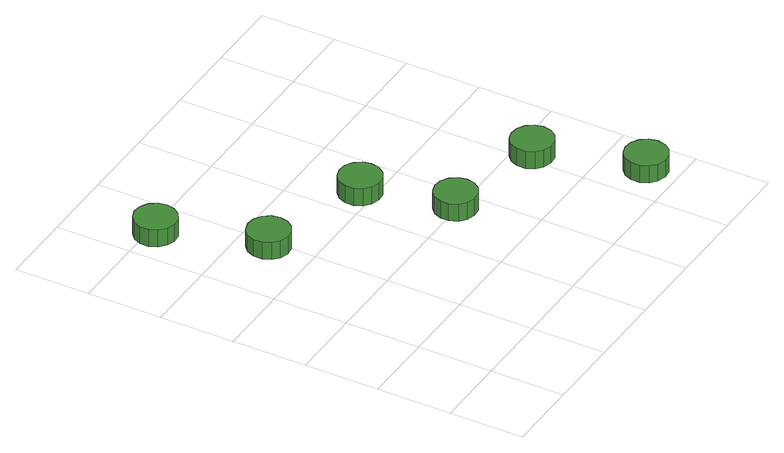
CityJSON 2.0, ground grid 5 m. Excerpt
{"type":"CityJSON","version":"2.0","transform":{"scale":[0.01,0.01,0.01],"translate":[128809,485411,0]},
"CityObjects":{
"tree1":{"type":"SolitaryVegetationObject","attributes":{"function":"something"},"geometry":[{"type":"MultiSurface","lod":"1","boundaries":[[[0,1,2,3,4,5,6,7,8,9,10,11,12,13,14]],[[15,16,17,18,19,20,21,22,23,24,25,26,27,28,29]],[[0,29,28,1]],[[1,28,27,2]],[[2,27,26,3]],[[3,26,25,4]],[[4,25,24,5]],[[5,24,23,6]],[[6,23,22,7]],[[7,22,21,8]],[[8,21,20,9]],[[9,20,19,10]],[[10,19,18,11]],[[11,18,17,12]],[[12,17,16,13]],[[13,16,15,14]],[[14,15,29,0]]]}]},
"tree2":{"type":"SolitaryVegetationObject","attributes":{"function":"something"},"geometry":[{"type":"MultiSurface","lod":"1","boundaries":[[[30,31,32,33,34,35,36,37,38,39,40,41,42,43,44]],[[45,46,47,48,49,50,51,52,53,54,55,56,57,58,59]],[[30,59,58,31]],[[31,58,57,32]],[[32,57,56,33]],[[33,56,55,34]],[[34,55,54,35]],[[35,54,53,36]],[[36,53,52,37]],[[37,52,51,38]],[[38,51,50,39]],[[39,50,49,40]],[[40,49,48,41]],[[41,48,47,42]],[[42,47,46,43]],[[43,46,45,44]],[[44,45,59,30]]]}]},
"tree3":{"type":"SolitaryVegetationObject","attributes":{"function":"something"},"geometry":[{"type":"MultiSurface","lod":"1","boundaries":[[[60,61,62,63,64,65,66,67,68,69,70,71,72,73,74]],[[75,76,77,78,79,80,81,82,83,84,85,86,87,88,89]],[[60,89,88,61]],[[61,88,87,62]],[[62,87,86,63]],[[63,86,85,64]],[[64,85,84,65]],[[65,84,83,66]],[[66,83,82,67]],[[67,82,81,68]],[[68,81,80,69]],[[69,80,79,70]],[[70,79,78,71]],[[71,78,77,72]],[[72,77,76,73]],[[73,76,75,74]],[[74,75,89,60]]]}]},
"tree4":{"type":"SolitaryVegetationObject","attributes":{"function":"something"},"geometry":[{"type":"MultiSurface","lod":"1","boundaries":[[[90,91,92,93,94,95,96,97,98,99,100,101,102,103,104]],[[105,106,107,108,109,110,111,112,113,114,115,116,117,118,119]],[[90,119,118,91]],[[91,118,117,92]],[[92,117,116,93]],[[93,116,115,94]],[[94,115,114,95]],[[95,114,113,96]],[[96,113,112,97]],[[97,112,111,98]],[[98,111,110,99]],[[99,110,109,100]],[[100,109,108,101]],[[101,108,107,102]],[[102,107,106,103]],[[103,106,105,104]],[[104,105,119,90]]]}]},
"tree5":{"type":"SolitaryVegetationObject","attributes":{"function":"something"},"geometry":[{"type":"MultiSurface","lod":"1","boundaries":[[[120,121,122,123,124,125,126,127,128,129,130,131,132,133,134]],[[135,136,137,138,139,140,141,142,143,144,145,146,147,148,149]],[[120,149,148,121]],[[121,148,147,122]],[[122,147,146,123]],[[123,146,145,124]],[[124,145,144,125]],[[125,144,143,126]],[[126,143,142,127]],[[127,142,141,128]],[[128,141,140,129]],[[129,140,139,130]],[[130,139,138,131]],[[131,138,137,132]],[[132,137,136,133]],[[133,136,135,134]],[[134,135,149,120]]]}]},
"tree6":{"type":"SolitaryVegetationObject","attributes":{"function":"something"},"geometry":[{"type":"MultiSurface","lod":"1","boundaries":[[[150,151,152,153,154,155,156,157,158,159,160,161,162,163,164]],[[165,166,167,168,169,170,171,172,173,174,175,176,177,178,179]],[[150,179,178,151]],[[151,178,177,152]],[[152,177,176,153]],[[153,176,175,154]],[[154,175,174,155]],[[155,174,173,156]],[[156,173,172,157]],[[157,172,171,158]],[[158,171,170,159]],[[159,170,169,160]],[[160,169,168,161]],[[161,168,167,162]],[[162,167,166,163]],[[163,166,165,164]],[[164,165,179,150]]]}]}
},
"vertices":[
[360,2444,205],[348,2501,205],[314,2548,205],[264,2577,205],[206,2583,205],[151,2565,205],[107,2526,205],[84,2473,205],[84,2415,205],[107,2362,205],[151,2323,205],[206,2305,205],[264,2311,205],[314,2340,205],[348,2387,205],[348,2387,80],[314,2340,80],[264,2311,80],[206,2305,80],[151,2323,80],[107,2362,80],[84,2415,80],[84,2473,80],[107,2526,80],[151,2565,80],[206,2583,80],[264,2577,80],[314,2548,80],[348,2501,80],[360,2444,80],
[602,1798,190],[590,1854,190],[556,1901,190],[505,1930,190],[448,1936,190],[392,1918,190],[349,1880,190],[326,1827,190],[326,1769,190],[349,1716,190],[392,1677,190],[448,1659,190],[505,1665,190],[556,1694,190],[590,1741,190],[590,1741,65],[556,1694,65],[505,1665,65],[448,1659,65],[392,1677,65],[349,1716,65],[326,1769,65],[326,1827,65],[349,1880,65],[392,1918,65],[448,1936,65],[505,1930,65],[556,1901,65],[590,1854,65],[602,1798,65],
[1497,1014,190],[1485,1071,190],[1451,1118,190],[1400,1147,190],[1343,1153,190],[1288,1135,190],[1244,1096,190],[1221,1043,190],[1221,985,190],[1244,932,190],[1288,893,190],[1343,875,190],[1400,881,190],[1451,910,190],[1485,957,190],[1485,957,65],[1451,910,65],[1400,881,65],[1343,875,65],[1288,893,65],[1244,932,65],[1221,985,65],[1221,1043,65],[1244,1096,65],[1288,1135,65],[1343,1153,65],[1400,1147,65],[1451,1118,65],[1485,1071,65],[1497,1014,65],
[1336,1582,204],[1324,1639,204],[1290,1686,204],[1240,1715,204],[1182,1721,204],[1127,1703,204],[1084,1664,204],[1060,1611,204],[1060,1553,204],[1084,1500,204],[1127,1461,204],[1182,1443,204],[1240,1450,204],[1290,1479,204],[1324,1525,204],[1324,1525,79],[1290,1479,79],[1240,1450,79],[1182,1443,79],[1127,1461,79],[1084,1500,79],[1060,1553,79],[1060,1611,79],[1084,1664,79],[1127,1703,79],[1182,1721,79],[1240,1715,79],[1290,1686,79],[1324,1639,79],[1336,1582,79],
[2171,866,209],[2159,923,209],[2124,969,209],[2074,998,209],[2016,1005,209],[1961,987,209],[1918,948,209],[1894,895,209],[1894,837,209],[1918,784,209],[1961,745,209],[2016,727,209],[2074,733,209],[2124,762,209],[2159,809,209],[2159,809,84],[2124,762,84],[2074,733,84],[2016,727,84],[1961,745,84],[1918,784,84],[1894,837,84],[1894,895,84],[1918,948,84],[1961,987,84],[2016,1005,84],[2074,998,84],[2124,969,84],[2159,923,84],[2171,866,84],
[2399,208,195],[2387,265,195],[2353,312,195],[2302,341,195],[2245,347,195],[2189,329,195],[2146,290,195],[2123,237,195],[2123,179,195],[2146,126,195],[2189,87,195],[2245,69,195],[2302,75,195],[2353,104,195],[2387,151,195],[2387,151,70],[2353,104,70],[2302,75,70],[2245,69,70],[2189,87,70],[2146,126,70],[2123,179,70],[2123,237,70],[2146,290,70],[2189,329,70],[2245,347,70],[2302,341,70],[2353,312,70],[2387,265,70],[2399,208,70]
]}
